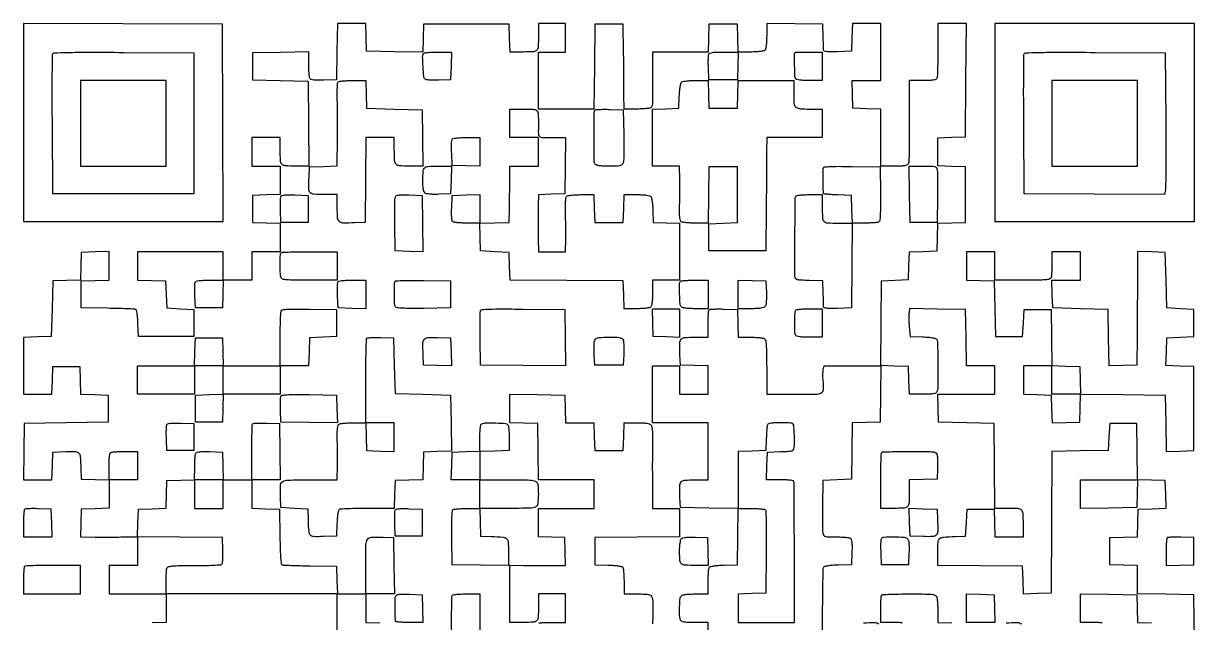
# Model space of a CAD drawing. Extents: x 156 to 936, y 100 to 969.
# Drawn here: x 156 to 936, y 570 to 969 of the extents above; entities that cross this region are included whole.
import ezdxf

# ---------------------------------------------------------------- set-up
doc = ezdxf.new("R2010")
doc.units = 0

msp = doc.modelspace()

# ---------------------------------------------------------------- linework, layer by layer
for points in [[(935.854068, 564.824029, 0.003227), (935.785177, 571.5), (935.5, 588.5), (916.75, 588.772065), (898, 589.044131), (898, 598.484539), (898, 607.924948), (888.75, 608.212474), (879.5, 608.5), (879.5, 617.5), (879.5, 626.5), (888.712964, 626.787036), (897.925929, 627.074071), (898.212964, 636.287036), (898.5, 645.5), (907.787023, 645.788016), (917.074046, 646.076031), (916.787023, 655.288016), (916.5, 664.5), (907.271928, 664.787236), (898.043857, 665.074471), (897.771928, 683.787236), (897.5, 702.5), (888.5, 702.5), (879.5, 702.5), (879, 693.5), (878.5, 684.5), (859.759778, 684.227971), (841.019556, 683.955941), (840.759778, 636.727971), (840.5, 589.5), (831.288016, 589.212977), (822.076031, 588.925954), (821.788016, 598.212977), (821.5, 607.5), (793.25, 607.765573), (765, 608.031147), (765, 616.996521, -0.014124), (765.189658, 623.709146, -0.199161), (766.214905, 625.833359, -0.165324), (768.525643, 626.811044, -0.009066), (776.5, 627.245668), (783.5, 627.5), (784, 636.5), (784.5, 645.5), (793.5, 645.5), (802.5, 645.5), (802.787526, 636.25), (803.075052, 627), (812.537526, 627), (822, 627), (822, 635.893011, 0.014753), (821.800585, 642.64987, 0.195345), (820.748458, 644.856943, 0.175354), (818.403289, 645.829028, 0.011443), (810.933786, 646), (803.031147, 646), (802.765573, 674.25), (802.5, 702.5), (784, 703), (765.5, 703.5), (765.212474, 712.75), (764.924948, 722), (783.962474, 722), (803, 722), (803, 731.5), (803, 741), (793.522065, 741), (784.044131, 741), (783.772065, 759.75), (783.5, 778.5), (764.866675, 778.771636), (746.23335, 779.043273), (745.838894, 776.271636, 0.030781), (745.719996, 774.785365, 0.008166), (745.715346, 772.404793, 0.008252), (745.799157, 769.691826, 0.008408), (745.972219, 767), (746.5, 760.5), (754.968156, 760.206033, -0.010674), (758.539342, 760.005667, -0.020911), (761.36687, 759.666992, -0.02067), (763.466763, 759.236162, -0.192561), (764.202843, 758.706033, -0.139499), (764.839315, 756.565073, -0.001585), (764.968851, 741.474488, -0.002246), (764.982441, 726.731653, -0.090959), (764.393011, 723.581787, -0.192061), (763.655249, 722.783328, -0.070053), (762.160133, 722.311792, -0.03465), (759.587052, 722.063076, -0.006773), (754.930537, 722), (746.075052, 722), (745.787526, 731.25), (745.5, 740.5), (736.234491, 740.787731), (726.968982, 741.075462), (727.234491, 769.287731), (727.5, 797.5), (736.5, 798), (745.5, 798.5), (745.787036, 807.712964), (746.074071, 816.925929), (755.287036, 817.212964), (764.5, 817.5), (764.787036, 826.712964), (765.074071, 835.925929), (774.287036, 836.212964), (783.5, 836.5), (783.5, 855), (783.5, 873.5), (774.25, 873.787526), (765, 874.075052), (765, 883.5), (765, 892.924948), (774.25, 893.212474), (783.5, 893.5), (783.762025, 931.25), (784.02405, 969), (774.512025, 969), (765, 969), (765, 951.581787, -0.003244), (764.955951, 944.792976, -0.00474), (764.821697, 938.815525, -0.002396), (764.635772, 933.755458, -0.081401), (764.393011, 932.581787, -0.192406), (763.653872, 931.782907, -0.06988), (762.154102, 931.311531, -0.034532), (759.571713, 931.062976, -0.00673), (754.893011, 931), (746, 931), (745.911796, 927.25, 0.005971), (745.883189, 924.778417, 0.000426), (745.89158, 917.907322, 0.0006), (745.918408, 909.712996, 0.000453), (745.966837, 900.711097, -0.002594), (745.976577, 891.836658, -0.003817), (745.885165, 884.040362, -0.001817), (745.732815, 877.415643, -0.070291), (745.487653, 875.961097, -0.149651), (744.761873, 874.910245, -0.117243), (743.499447, 874.322306, -0.045162), (741.144997, 874.057096, -0.005477), (735.932612, 874), (727, 874), (727, 892.962474), (727, 911.924948), (717.75, 912.212474), (708.5, 912.5), (708.212474, 921.75), (707.924948, 931), (717.462474, 931), (727, 931), (727, 950), (727, 969), (717.537526, 969), (708.075052, 969), (707.787526, 959.75), (707.5, 950.5), (698.25, 950.212474, -0.006421), (693.682848, 950.1292, -0.028027), (690.984068, 950.266011, -0.049306), (689.398328, 950.596086, -0.309129), (688.912575, 951.212474, -0.009561), (688.871044, 952.064993, -0.000661), (688.803074, 954.471789, -0.000941), (688.73122, 957.34198, -0.000707), (688.662575, 960.5), (688.5, 968.5), (669.75, 968.772065), (651, 969.044131), (651, 960.722065, -0.011041), (650.921837, 957.182675, -0.020303), (650.677903, 954.311666, -0.021068), (650.310837, 952.140642, -0.144947), (649.8, 951.2, -0.144682), (648.861987, 950.689961, -0.021131), (646.701269, 950.322617, -0.02038), (643.847487, 950.078344, -0.011159), (640.337526, 950), (632.075052, 950), (631.787526, 959.25), (631.5, 968.5), (622, 968.5), (612.5, 968.5), (612.212474, 959.25), (611.924948, 950), (593.462474, 950), (575, 950), (574.877856, 941.25, 0.003161), (574.847109, 937.223834, 0.001758), (574.857912, 932.315837, 0.001753), (574.903727, 927.348323, 0.002836), (574.981484, 923.123063, -0.007207), (575.025822, 918.532694, -0.026256), (574.859102, 915.624046, -0.040433), (574.499022, 913.757572, -0.18574), (573.853628, 912.888375, -0.108865), (572.922312, 912.550601, -0.010099), (570.474191, 912.278091, -0.012622), (567.508457, 912.083802, -0.00958), (564.25, 912.015313), (556, 912), (555.968868, 921.75, 0.001063), (555.94233, 926.738515, 0.000351), (555.882589, 934.070312, 0.000349), (555.804946, 942.202173, 0.000396), (555.718868, 950), (555.5, 968.5), (546, 968.5), (536.5, 968.5), (536.234427, 940.25), (535.968853, 912), (517.484427, 912), (499, 912), (499, 931), (499, 950), (508, 950), (517, 950), (517, 959.5), (517, 969), (508, 969), (499, 969), (499, 961.081787, -0.011384), (498.829682, 953.602344, -0.174757), (497.860252, 951.254332, -0.195866), (495.658129, 950.20038, -0.014889), (488.930537, 950), (480.075052, 950), (479.787526, 959.25), (479.5, 968.5), (451, 968.5), (422.5, 968.5), (422.212184, 959.228074), (421.924368, 949.956148), (403.212184, 950.228074), (384.5, 950.5), (384.212474, 959.75), (383.924948, 969), (374.484539, 969), (365.044131, 969), (364.772065, 950.25), (364.5, 931.5), (356.085653, 931.206902, -0.008519), (352.085459, 931.135766, -0.027159), (349.4185, 931.278749, -0.039341), (347.659703, 931.610638, -0.187221), (346.850966, 932.206902, -0.110486), (346.527512, 933.106243, -0.009508), (346.267102, 935.550072, -0.012178), (346.081039, 938.509498, -0.009146), (346.015313, 941.772065), (346, 950.044131), (327.25, 949.772065), (308.5, 949.5), (308.5, 940.5), (308.5, 931.5), (327, 931), (345.5, 930.5), (345.765573, 902.25), (346.031147, 874), (337.122562, 874, -0.014719), (330.352694, 874.199332, -0.195363), (328.143712, 875.252091, -0.175394), (327.170933, 877.599017, -0.01142), (327, 885.081787), (327, 893), (317.5, 893), (308, 893), (308, 883.5), (308, 874), (317.5, 874), (327, 874), (327, 864.537526), (327, 855.075052), (317.75, 854.787526), (308.5, 854.5), (308.5, 845.5), (308.5, 836.5), (317.75, 836.212474), (327, 835.924948), (327, 826.462474), (327, 817), (317.5, 817), (308, 817), (308, 807.5), (308, 798), (298.5, 798), (289, 798), (289, 807.5), (289, 817), (260.5, 817), (232, 817), (232, 807.537526), (232, 798.075052), (241.25, 797.787526), (250.5, 797.5), (251, 788.5), (251.5, 779.5), (260.5, 779), (269.5, 778.5), (269.5, 769.5), (269.5, 760.5), (251, 760.5), (232.5, 760.5), (232.210388, 769.296585, 0.009316), (232.012123, 773.139804, 0.022607), (231.685167, 775.960945, 0.024577), (231.263699, 777.940955, 0.24103), (230.710388, 778.556862, 0.080784), (229.782391, 778.749452, 0.001458), (224.714926, 778.954762, 0.003587), (218.794048, 779.134827, 0.002382), (212, 779.260276), (194.5, 779.5), (194.5, 788.5), (194.5, 797.5), (203.75, 797.787526), (213, 798.075052), (213, 807.575052), (213, 817.075052), (203.75, 816.787526), (194.5, 816.5), (194.212964, 807.287036), (193.925929, 798.074071), (184.712964, 797.787036), (175.5, 797.5), (175, 779), (174.5, 760.5), (165.25, 760.212474), (156, 759.924948), (156, 740.962474), (156, 722), (165.462474, 722), (174.924948, 722), (175.212474, 731.25), (175.5, 740.5), (184.5, 740.5), (193.5, 740.5), (193.787036, 731.287036), (194.074071, 722.074071), (203.287036, 721.787036), (212.5, 721.5), (212.5, 712.5), (212.5, 703.5), (184.5, 703), (156.5, 702.5), (156.227935, 683.75), (155.955869, 665), (165.440409, 665), (174.924948, 665), (175.212474, 674.25), (175.5, 683.5), (184.221282, 683.788514, -0.014846), (190.761311, 683.810624, -0.207486), (192.84864, 682.839465, -0.165246), (193.812948, 680.54987, -0.008693), (194.245668, 672.5), (194.5, 665.5), (203.75, 665.212474), (213, 664.924948), (213, 655.5), (213, 646.075052), (203.75, 645.787526), (194.5, 645.5), (194.212474, 636.25), (193.924948, 627), (203.712474, 626.906082, 0.00215), (208.130863, 626.882688, 0.001316), (213.342102, 626.891229, 0.001319), (218.50229, 626.926887, 0.002348), (222.75, 626.987402), (232, 627.16264), (232, 617.58132), (232, 608), (222.5, 608), (213, 608), (213, 598.5), (213, 589), (232, 589), (251, 589), (251, 579.537526), (251, 570.075052), (241.75, 569.787526)], [(612, 561.059017), (612, 570), (603.106989, 570, -0.00673), (598.428287, 570.062976, -0.034532), (595.845898, 570.311531, -0.06988), (594.346128, 570.782907, -0.192406), (593.606989, 571.581787, -0.084883), (593.000324, 574.620618, -0.01606), (593.025464, 580.294547, -0.011865), (593.370623, 586.013799, -0.177167), (594.2, 587.8, -0.144849), (595.139671, 588.310542, -0.021091), (597.306878, 588.677711, -0.020332), (600.171507, 588.92177, -0.011084), (603.7, 589), (612, 589), (612.015313, 597.25, -0.008591), (612.077158, 600.498009, -0.011595), (612.251635, 603.431384, -0.008743), (612.495093, 605.855762, -0.112618), (612.798312, 606.707902, -0.195149), (613.552989, 607.24575, -0.020215), (615.737125, 607.673305, -0.020298), (618.707636, 608.008289, -0.009786), (622.532999, 608.207902), (631.5, 608.5), (631.771986, 627.22833), (632.043971, 645.95666), (612.771986, 646.22833), (593.5, 646.5), (593.199088, 653.479083, -0.012322), (593.058134, 661.11956, -0.176722), (593.990719, 663.627338, -0.202101), (596.267676, 664.772817, -0.01682), (603.019052, 665), (612, 665), (612, 684), (612, 703), (593.5, 703), (575, 703), (575, 722), (575, 741), (584, 741), (593, 741), (593, 731.5), (593, 722), (602.5, 722), (612, 722), (612, 731.462474), (612, 740.924948), (602.75, 741.212474), (593.5, 741.5), (593.199088, 748.479083, -0.012322), (593.058134, 756.11956, -0.176722), (593.990719, 758.627338, -0.202101), (596.267676, 759.772817, -0.01682), (603.019052, 760), (612, 760), (612, 768.833333, -0.007405), (612.050882, 772.268964, -0.010957), (612.206073, 775.277948, -0.00638), (612.422123, 777.778046, -0.173314), (612.701526, 778.368192, -0.181254), (613.294584, 778.637876, -0.006365), (615.854968, 778.779968, -0.011094), (618.933373, 778.843152, -0.007452), (622.451526, 778.784859), (631.5, 778.5), (631.787526, 769.25), (632.075052, 760), (640.337526, 760, -0.011159), (643.847487, 759.921656, -0.02038), (646.701269, 759.677383, -0.021131), (648.861987, 759.310039, -0.144682), (649.8, 758.8, -0.17093), (650.380286, 757.588868, -0.011288), (650.716292, 753.675375, -0.011908), (650.936048, 748.080768, -0.003861), (651, 739.8), (651, 722), (669.480948, 722, 0.004001), (683.631325, 722.11323, 0.10634), (687.290923, 722.96195, 0.276951), (688.774559, 725.174611, 0.03729), (688.633077, 731.01111, -0.014999), (688.500258, 732.938993, -0.012336), (688.471135, 735.00163, -0.012523), (688.538682, 736.898408, -0.032072), (688.709582, 738.26111), (689.233154, 741), (708.138642, 741), (727.044131, 741), (726.772065, 722.25), (726.5, 703.5), (717.271928, 703.212764), (708.043857, 702.925529), (707.771928, 684.212764), (707.5, 665.5), (698, 665), (688.5, 664.5), (688.214485, 648, 0.003332), (688.145502, 641.515656, 0.004581), (688.175744, 635.685937, 0.002978), (688.275019, 630.797256, 0.053901), (688.483537, 629.25, 0.115279), (689.1189, 628.002917, 0.155664), (690.18377, 627.333517, 0.057205), (692.229325, 627.049293, 0.005479), (697.269052, 626.984687, -0.009191), (700.515863, 626.918958, -0.012224), (703.462007, 626.732898, -0.009569), (705.894739, 626.472448, -0.110329), (706.793098, 626.149034, -0.187221), (707.389362, 625.340297, -0.039341), (707.721251, 623.5815, -0.027159), (707.864234, 620.914541, -0.008519), (707.793098, 616.914347), (707.5, 608.5), (698.532999, 608.207902, 0.009846), (694.715801, 608.008254, 0.020136), (691.736799, 607.672561, 0.019943), (689.538304, 607.244361, 0.19155), (688.771987, 606.707902, 0.140928), (688.450181, 605.673134, 0.000725), (688.232923, 594.839196, 0.003157), (688.080825, 582.462255, 0.001986), (688.05187, 568, -0.000196), (688.075561, 552.997739, -0.000237)], [(499.291292, 569.753941, -0.002566), (501.805729, 569.87892, -0.006772), (504.750884, 569.97021, -0.004361), (508.166667, 570), (517, 570), (517, 579.5), (517, 589), (508, 589), (499, 589), (499, 581.081787, -0.01141), (498.829247, 573.599988, -0.175208), (497.85745, 571.252746, -0.195511), (495.650479, 570.199638, -0.014768), (488.893011, 570), (480, 570), (480, 589.08132), (480, 608.16264), (489.25, 607.987402, 0.002296), (493.463472, 607.926931, 0.001343), (498.511023, 607.891229, 0.001343), (503.562146, 607.882637, 0.002282), (507.787526, 607.906082), (517.075052, 608), (516.787526, 617.25), (516.5, 626.5), (507.75, 626.788933), (499, 627.077866), (499, 636.538933), (499, 646), (517.5, 646), (536, 646), (536, 655.5), (536, 665), (517.522065, 665), (499.044131, 665), (498.772065, 683.75), (498.5, 702.5), (489.25, 702.787526), (480, 703.075052), (480, 712.560084), (480, 722.045117), (498.25, 721.772559), (516.5, 721.5), (516.787526, 712.25), (517.075052, 703), (526.5, 703), (535.924948, 703), (536.212474, 693.75), (536.5, 684.5), (546, 684.5), (555.5, 684.5), (555.787526, 693.75), (556.075052, 703), (564.415081, 703, -0.009183), (568.461633, 702.925674, -0.02907), (571.158273, 702.669114, -0.04395), (572.962049, 702.226128, -0.138222), (573.978903, 701.52542, -0.125079), (574.508902, 700.410811, -0.024523), (574.834299, 698.197251, -0.020936), (575.000288, 695.185347, -0.00977), (574.975462, 691.27542, 0.00426), (574.895928, 686.696756, 0.001275), (574.851957, 679.716842, 0.001278), (574.8426, 671.88072, 0.001384), (574.874114, 664.25), (575, 646), (584, 646), (593, 646), (593, 636.515573), (593, 627.031147), (564.75, 626.765573), (536.5, 626.5), (536.5, 617.5), (536.5, 608.5), (545.467001, 608.207902, -0.009786), (549.292364, 608.008289, -0.020298), (552.262875, 607.673305, -0.020215), (554.447011, 607.24575, -0.195149), (555.201688, 606.707902, -0.112618), (555.504907, 605.855762, -0.008743), (555.748365, 603.431384, -0.011595), (555.922842, 600.498009, -0.008591), (555.984687, 597.25), (556, 589), (564.893011, 589, -0.00673), (569.571713, 588.937024, -0.034532), (572.154102, 588.688469, -0.06988), (573.653872, 588.217093, -0.192406), (574.393011, 587.418213, -0.091961), (575.141061, 583.37626, -0.004108), (575.01814, 569.118827, -0.002386)], [(365.058025, 561.37089, -0.003189), (365, 570.468615), (365, 589), (308, 589), (251, 589), (251, 596.918213, -0.006892), (251.043356, 600.063448, -0.008754), (251.174211, 602.964436, -0.00712), (251.360326, 605.382249, -0.068944), (251.593058, 606.38191, -0.249709), (252.562488, 607.223591, -0.035266), (255.264213, 607.645922, -0.018547), (260.029283, 607.872293, -0.002687), (269.750331, 607.920971, 0.004713), (276.546243, 607.982545, 0.007284), (282.415234, 608.176609, 0.002939), (287.407488, 608.443952, 0.183525), (288.200252, 608.800252, 0.17177), (288.537915, 609.507959, 0.010316), (288.73972, 611.895345, 0.014499), (288.840829, 614.807778, 0.010136), (288.792979, 618.092979), (288.5, 626.5), (260.212681, 626.765637), (231.925362, 627.031273), (232.212681, 636.265637), (232.5, 645.5), (241.712964, 645.787036), (250.925929, 646.074071), (251.212964, 655.287036), (251.5, 664.5), (260.75, 664.787526), (270, 665.075052), (270.015313, 673.287526, -0.009211), (270.081044, 676.527258, -0.012245), (270.267102, 679.467433, -0.009596), (270.527569, 681.895183, -0.110258), (270.850966, 682.793098, -0.187221), (271.659703, 683.389362, -0.039341), (273.4185, 683.721251, -0.027159), (276.085459, 683.864234, -0.008519), (280.085653, 683.793098), (288.5, 683.5), (288.787526, 674.25), (289.075052, 665), (298.537526, 665), (308, 665), (308, 683.333333, -0.003584), (308.05073, 690.411472, -0.00564), (308.206402, 696.487652, -0.001786), (308.418403, 701.723678, -0.187492), (308.702644, 702.369311, -0.179987), (309.290922, 702.638564, -0.007016), (311.709672, 702.781547, -0.011703), (314.626528, 702.84459, -0.007913), (317.952644, 702.785977), (326.5, 702.5), (326.772065, 683.75), (327.044131, 665), (317.522065, 665), (308, 665), (308, 655.537526), (308, 646.075052), (317.25, 645.787526), (326.5, 645.5), (326.772714, 627.209899, 0.003339), (326.964836, 618.31189, 0.013309), (327.264211, 612.862658, 0.013299), (327.655359, 609.258263, 0.273987), (328.306187, 608.436, 0.080729), (329.268392, 608.235637, 0.001575), (334.32739, 608.0279, 0.003741), (340.248728, 607.847794, 0.002495), (347.033473, 607.7261), (364.5, 607.5), (364.787526, 598.25), (365.075052, 589), (374.537526, 589), (384, 589), (384, 607.480948, -0.004239), (384.122541, 621.936116, -0.13093), (385.097794, 625.362043, -0.25447), (387.572324, 626.827655, -0.019865), (395.520917, 626.800912), (402.5, 626.5), (402.772065, 607.75), (403.044131, 589), (393.522065, 589), (384, 589), (384, 579.537526), (384, 570.075052), (393.25, 569.787526)], [(441.236333, 559.493192, -0.001712), (441.170118, 569.930257, -0.002665), (441.191788, 578.926321, -0.000769), (441.264322, 586.744529, -0.089133), (441.454948, 587.743192, -0.239968), (442.107868, 588.331463, -0.032758), (443.96525, 588.70186, -0.024807), (446.783659, 588.932752, -0.008034), (450.968615, 589), (460, 589), (460, 570.559017, 0.004119), (460.064464, 562.733903, 0.009374)], [(741.450739, 569.736403, 0.012067), (738.502728, 569.919839, 0.009039), (735.25, 569.984687), (727, 570), (727, 578.833333, -0.007039), (727.048334, 582.266524, -0.010477), (727.195833, 585.267708, -0.005871), (727.400808, 587.76784, -0.174709), (727.666667, 588.333333, -0.18772), (728.280166, 588.603105, -0.001727), (733.341781, 588.804167, -0.005544), (739.210819, 588.951871, -0.003519), (746.050035, 589, -0.001735), (757.69496, 588.959601, -0.028825), (761.559004, 588.709742, -0.110306), (763.410254, 588.050863, -0.189031), (764.369714, 586.75, -0.041419), (764.604887, 585.450592, -0.007796), (764.799577, 583.042273, -0.008288), (764.936862, 580.213813, -0.007508), (764.986345, 577.287526), (765, 570.075052), (774.25, 569.787526)], [(874.455895, 569.733216, 0.01219), (871.503986, 569.919039, 0.009158), (868.25, 569.984687), (860, 570), (860, 579.522065), (860, 589.044131), (878.75, 588.772065), (897.5, 588.5), (897.787036, 579.287036), (898.074071, 570.074071), (907.287036, 569.787036)], [(715.479083, 569.800912, -0.012405), (723.243164, 569.942856, -0.180252), (725.767865, 568.983307, -0.203763)], [(810.479083, 569.800912, -0.012322), (818.11956, 569.941866, -0.176722), (820.627338, 569.009281, -0.202101)]]:
    msp.add_lwpolyline(points, format="xyb")
for points in [[(156, 903.007138), (156, 837), (222.50719, 837), (289.014379, 837), (288.75719, 902.75), (288.5, 968.5), (222.25, 968.757138), (156, 969.014276)], [(803, 903), (803, 837), (869.5, 837), (936, 837), (936, 903), (936, 969), (869.5, 969), (803, 969)], [(194, 902.5), (194, 874), (222.5, 874), (251, 874), (251, 902.5), (251, 931), (222.5, 931), (194, 931)], [(841, 902.5), (841, 874), (869.5, 874), (898, 874), (898, 902.5), (898, 931), (869.5, 931), (841, 931)], [(593, 769.461067), (593, 759.922134), (584.25, 760.211067), (575.5, 760.5), (575.212474, 769.75), (574.924948, 779), (583.962474, 779), (593, 779)], [(859.787526, 731.25), (860.075052, 722), (850.537526, 722), (841, 722), (841, 731.537526), (841, 741.075052), (850.25, 740.787526), (859.5, 740.5)], [(384.212474, 693.75), (384.5, 684.5), (393.75, 684.212474), (403, 683.924948), (403, 693.462474), (403, 703), (393.462474, 703), (383.924948, 703)], [(270, 655.5), (270, 646), (279.5, 646), (289, 646), (289, 655.5), (289, 665), (279.5, 665), (270, 665)], [(897.787526, 655.75), (897.5, 646.5), (878.75, 646.227935), (860, 645.955869), (860, 655.477935), (860, 665), (879.037526, 665), (898.075052, 665)], [(802.787526, 579.25), (803.075052, 570), (793.537526, 570), (784, 570), (784, 579.537526), (784, 589.075052), (793.25, 588.787526), (802.5, 588.5)]]:
    msp.add_lwpolyline(points, close=True)
for points in [[(269.5, 902.5), (269.5, 855.5), (222.5, 855.5), (175.5, 855.5), (175.239372, 901.5, -0.000997), (175.174287, 919.225103, -0.001596), (175.197198, 934.357597, -0.000282), (175.267665, 947.72814, -0.090314), (175.461789, 948.759906, -0.301449), (176.45055, 949.464468, -0.003096), (185.402033, 949.70934, -0.005599), (198.68089, 949.841585, -0.001079), (222.722417, 949.759906), (269.5, 949.5)], [(440.787526, 940.75), (440.5, 931.5), (432.655204, 931.206229, -0.012249), (429.481323, 931.165175, -0.017902), (426.689623, 931.297494, -0.016218), (424.456248, 931.556819, -0.137022), (423.541041, 931.965939, -0.197441), (422.630552, 933.680332, -0.009653), (422.112767, 940.218107, -0.011414), (421.87368, 946.693916, -0.142873), (422.520418, 949.033038, -0.222813), (423.107554, 949.41667, -0.009916), (425.579921, 949.715955, -0.015103), (428.612672, 949.929913, -0.010058), (432.096543, 950), (441.075052, 950)], [(631.787526, 940.75), (631.5, 931.5), (622, 931.5), (612.5, 931.5), (612.205027, 939.411609, -0.006569), (612.129541, 942.539392, -0.008656), (612.147568, 945.392336, -0.006579), (612.235027, 947.7687, -0.079281), (612.423642, 948.661609, -0.232778), (613.123343, 949.30951, -0.039419), (614.956055, 949.701615, -0.025999), (617.868536, 949.93507, -0.007), (622.506141, 950), (632.075052, 950)], [(688, 940.5), (688, 931), (679.622445, 931, -0.009922), (675.890797, 931.074059, -0.02351), (673.123084, 931.314617, -0.027842), (671.16167, 931.690571, -0.175185), (670.329567, 932.25, -0.149516), (669.843913, 933.644103, -0.003358), (669.617135, 940.802867, -0.004384), (669.503581, 947.81817, -0.103486), (669.892808, 949.75, -0.291652), (670.042392, 949.851936, -0.000793), (672.612262, 949.926563, -0.00426), (675.541643, 949.982007, -0.002601), (679, 950), (688, 950)], [(916.777529, 904.5, -0.001169), (916.844214, 887.089041, -0.00181), (916.812248, 872.054912, -0.000538), (916.723164, 858.995066, -0.057675), (916.505999, 857.240125), (915.956939, 854.980251), (869.22847, 855.240125), (822.5, 855.5), (822.239372, 901.5, -0.000997), (822.174287, 919.225103, -0.001596), (822.197198, 934.357597, -0.000282), (822.267665, 947.72814, -0.090314), (822.461789, 948.759906, -0.301449), (823.45055, 949.464468, -0.003096), (832.402033, 949.70934, -0.005599), (845.68089, 949.841585, -0.001079), (869.722417, 949.759906), (916.5, 949.5)], [(384.212474, 921.75), (384.5, 912.5), (403, 912), (421.5, 911.5), (421.772065, 892.75), (422.044131, 874), (413.129054, 874, -0.014698), (406.354016, 874.199205, -0.195302), (404.144197, 875.251819, -0.175472), (403.171009, 877.598614, -0.011425), (403, 885.081787), (403, 893), (393.515573, 893), (384.031147, 893), (383.765573, 864.75), (383.5, 836.5), (376.520917, 836.199088, -0.012322), (368.88044, 836.058134, -0.176722), (366.372662, 836.990719, -0.202101), (365.227183, 839.267676, -0.01682), (365, 846.019052), (365, 855), (356.019052, 855, -0.01682), (349.267676, 855.227183, -0.202101), (346.990719, 856.372662, -0.176722), (346.058134, 858.88044, -0.012322), (346.199088, 866.520917), (346.5, 873.5), (355.75, 873.787526), (365, 874.075052), (365.066053, 892.787526, 0.000739), (365.082075, 900.593307, 0.000691), (365.075631, 908.572986, 0.000688), (365.050375, 915.655867, 0.002371), (365.005905, 920.24817, -0.006728), (365.00259, 923.672444, -0.009507), (365.098655, 926.720853, -0.006146), (365.258218, 929.257969, -0.120193), (365.498869, 929.99817, -0.220957), (366.10178, 930.395161, -0.010638), (368.551545, 930.705712, -0.0157), (371.5649, 930.927358, -0.010507), (375.021491, 931), (383.924948, 931)], [(612.212474, 921.75), (612.5, 912.5), (622, 912.5), (631.5, 912.5), (631.787526, 921.75), (632.075052, 931), (650.537526, 931), (669, 931), (669.139777, 926.75, -0.006719), (669.176769, 924.847266, -0.004294), (669.171047, 922.635332, -0.004313), (669.128111, 920.46716, -0.008024), (669.049944, 918.710705, 0.062309), (669.282159, 915.083727, 0.207095), (670.595606, 913.150671, 0.124454), (673.43046, 912.217731, 0.017576), (679.622445, 912), (688, 912), (688, 902.5), (688, 893), (669.5, 893), (651, 893), (650.958745, 883.75, -0.000455), (650.930444, 878.479772, -0.000086), (650.86829, 868.845312, -0.000092), (650.791687, 857.58956, -0.000084), (650.708745, 846), (650.5, 817.5), (631.5, 817.5), (612.5, 817.5), (612.5, 826.5), (612.5, 835.5), (622, 836), (631.5, 836.5), (631.5, 855), (631.5, 873.5), (622, 873.5), (612.5, 873.5), (612.227935, 854.75), (611.955869, 836), (603.727935, 836.015313, -0.009605), (600.477933, 836.083804, -0.012647), (597.519328, 836.278091, -0.010133), (595.077129, 836.550623, -0.108779), (594.146372, 836.888375, -0.18574), (593.500978, 837.757572, -0.040433), (593.140898, 839.624046, -0.026256), (592.974178, 842.532694, -0.007207), (593.018516, 847.123063, 0.002836), (593.096273, 851.348323, 0.001753), (593.142088, 856.315837, 0.001758), (593.152891, 861.223834, 0.003161), (593.122144, 865.25), (593, 874), (584, 874), (575, 874), (575, 892.961067), (575, 911.922134), (583.75, 912.211067), (592.5, 912.5), (592.795712, 920.452616, -0.011934), (592.987621, 923.592986, -0.0156), (593.320848, 926.450258, -0.013166), (593.731108, 928.789339, -0.123819), (594.168156, 929.702616, -0.156413), (595.085687, 930.287828, -0.030143), (597.042912, 930.678834, -0.02424), (599.815061, 930.924648, -0.009993), (603.584919, 931), (611.924948, 931)], [(498.502966, 909.990655, -0.05011), (498.740844, 908.859047, -0.011125), (498.908646, 906.885237, -0.011451), (498.999893, 904.585805, -0.01082), (498.988454, 902.240655, 0.007821), (498.915321, 895.515802, 0.194732), (499.60476, 893.83578, 0.193819), (501.269818, 893.104485, 0.007737), (508.022065, 893), (517.044131, 893), (516.772065, 874.25), (516.5, 855.5), (507.75, 855.211067), (499, 854.922134), (498.900637, 847.711067, -0.000312), (498.857705, 844.730268, -0.000308), (498.81088, 841.737001, -0.000302), (498.766679, 839.115888, -0.001188), (498.734613, 837.5, 0.006381), (498.718651, 835.811892, 0.001287), (498.736302, 832.810938, 0.001359), (498.775311, 829.319936, 0.00127), (498.833975, 825.75), (499, 817), (508, 817), (517, 817), (517.122144, 825.75, 0.003161), (517.152891, 829.776166, 0.001758), (517.142088, 834.684163, 0.001753), (517.096273, 839.651677, 0.002836), (517.018516, 843.876937, -0.007207), (516.974178, 848.467306, -0.026256), (517.140898, 851.375954, -0.040433), (517.500978, 853.242428, -0.18574), (518.146372, 854.111625, -0.108718), (519.076736, 854.449362, -0.010157), (521.514786, 854.721909, -0.012665), (524.468397, 854.916195, -0.009623), (527.712474, 854.984687), (535.924948, 855), (536.212474, 845.75), (536.5, 836.5), (546, 836.5), (555.5, 836.5), (555.787526, 845.75), (556.075052, 855), (564.415081, 855, -0.009993), (568.184939, 854.924648, -0.02424), (570.957088, 854.678834, -0.030143), (572.914313, 854.287828, -0.156413), (573.831844, 853.702616, -0.123819), (574.268892, 852.789339, -0.013166), (574.679152, 850.450258, -0.0156), (575.012379, 847.592986, -0.011934), (575.204288, 844.452616), (575.5, 836.5), (584.25, 836.211067), (593, 835.922134), (593, 816.961067), (593, 798), (584, 798), (575, 798), (575, 789.7, -0.011084), (574.92177, 786.171507, -0.020332), (574.677711, 783.306878, -0.021091), (574.310542, 781.139671, -0.144849), (573.8, 780.2, -0.144682), (572.861987, 779.689961, -0.021131), (570.701269, 779.322617, -0.02038), (567.847487, 779.078344, -0.011159), (564.337526, 779), (556.075052, 779), (555.787526, 788.25), (555.5, 797.5), (517.787367, 797.761989), (480.074734, 798.023977), (479.787367, 807.261989), (479.5, 816.5), (470, 817), (460.5, 817.5), (460.212474, 826.75), (459.924948, 836), (451.712474, 836.015313, -0.009211), (448.472742, 836.081044, -0.012245), (445.532567, 836.267102, -0.009596), (443.104817, 836.527569, -0.110258), (442.206902, 836.850966, -0.187221), (441.610638, 837.659703, -0.039341), (441.278749, 839.4185, -0.027159), (441.135766, 842.085459, -0.008519), (441.206902, 846.085653), (441.5, 854.5), (450.75, 854.787526), (460, 855.075052), (460, 845.501314), (460, 835.927576), (469.75, 836.213788), (479.5, 836.5), (479.670976, 846, 0.000729), (479.742215, 850.307432, 0.000437), (479.814941, 855.426563, 0.000437), (479.878425, 860.521955, 0.00076), (479.920976, 864.75), (480, 874), (489.5, 874), (499, 874), (499, 883.5), (499, 893), (489.5, 893), (480, 893), (480, 902.5), (480, 912), (488.932612, 912, -0.005379), (494.196183, 911.943374, -0.046392), (496.527355, 911.675915, -0.122079), (497.77335, 911.074175, -0.143626)], [(555.785515, 895, -0.003332), (555.854498, 888.515656, -0.004581), (555.824256, 882.685937, -0.002978), (555.724981, 877.797256, -0.053901), (555.516463, 876.25, -0.121306), (554.859267, 874.997112, -0.154209), (553.745375, 874.329011, -0.053799), (551.578847, 874.052898, -0.004817), (546.087937, 874, -0.006751), (541.420499, 874.063026, -0.034591), (538.842836, 874.311663, -0.069968), (537.345429, 874.78312, -0.192231), (536.606989, 875.581787, -0.090577), (536.033041, 878.636119, -0.001932), (536.014286, 893.983389, -0.001028), (536.089071, 909.903603, -0.197158), (536.701526, 911.368192, -0.181254), (537.294584, 911.637876, -0.006365), (539.854968, 911.779968, -0.011094), (542.933373, 911.843152, -0.007452), (546.451526, 911.784859), (555.5, 911.5)], [(460, 883.462474), (460, 873.924948), (450.75, 874.212474), (441.5, 874.5), (441.205027, 882.411609, -0.006569), (441.129541, 885.539392, -0.008656), (441.147568, 888.392336, -0.006579), (441.235027, 890.7687, -0.079281), (441.423642, 891.661609, -0.228749), (442.106941, 892.304101, -0.041413), (443.854544, 892.698735, -0.027242), (446.620517, 892.933967, -0.007593), (450.968615, 893), (460, 893)], [(440.787526, 864.75), (440.5, 855.5), (432.655204, 855.206229, -0.01153), (429.264652, 855.157498, -0.021342), (426.514748, 855.298867, -0.023545), (424.431833, 855.594776, -0.126804), (423.405204, 856.078674, -0.135867), (422.774512, 856.984925, -0.040828), (422.344596, 858.625418, -0.030592), (422.081339, 860.934398, -0.01309), (422, 864.040657, -0.014338), (422.189268, 870.639454, -0.186431), (423.185875, 872.835771, -0.182412), (425.409858, 873.816515, -0.01362), (432.144515, 874), (441.075052, 874)], [(726.730064, 855.546696, -0.003387), (726.78284, 846.80929, -0.013149), (726.636558, 841.398754, -0.01367), (726.34579, 837.801929, -0.228051), (725.730064, 836.812009, -0.111978), (724.866023, 836.503543, -0.008974), (722.442468, 836.255659, -0.011772), (719.509201, 836.078169, -0.008758), (716.265573, 836.015313), (708.031147, 836), (707.765573, 807.75), (707.5, 779.5), (698.25, 779.212474, -0.006374), (693.676068, 779.128645, -0.028164), (690.986336, 779.265227, -0.050268), (689.415949, 779.595842, -0.314688), (688.944168, 780.212474, -0.003841), (688.91377, 781.064692, -0.000265), (688.847699, 783.471789, -0.000378), (688.772609, 786.341979, -0.000284), (688.694168, 789.5), (688.5, 797.5), (679.25, 797.787526, -0.005467), (674.099003, 798.004032, -0.039562), (671.642107, 798.330298, -0.105572), (670.402235, 798.886182, -0.226427), (669.917277, 799.787526, -0.012691), (669.693326, 809.570282, -0.00176), (669.815407, 829.880186, -0.000266), (670.043493, 852.547749, -0.136585), (670.432915, 853.891454, -0.209052), (671.110787, 854.360259, -0.018004), (673.238818, 854.696876, -0.019752), (676.055988, 854.926639, -0.01047), (679.559017, 855), (688, 855), (688, 847.081787, 0.011786), (688.177115, 839.568899, 0.181487), (689.182626, 837.231208, 0.190437), (691.458667, 836.189698, 0.013197), (698.644515, 836), (708.075052, 836), (707.787526, 845.25), (707.5, 854.5), (698.25, 854.787526, -0.007182), (694.697123, 854.949071, -0.011712), (691.690443, 855.19988, -0.00544), (689.202452, 855.493644, -0.34121), (688.908956, 855.787526, -0.025865), (688.672482, 858.918745, -0.004232), (688.580072, 865.000132, -0.002064), (688.563451, 871.390736, -0.082367), (688.794656, 872.771641, -0.289112), (689.611142, 873.428754, -0.015601), (693.064933, 873.718125, -0.013775), (698.482165, 873.852724, -0.002968), (707.865293, 873.771641), (726.5, 873.5)], [(764.516463, 871.75, -0.053901), (764.724981, 870.202744, -0.002978), (764.824256, 865.314063, -0.004581), (764.854498, 859.484344, -0.003332), (764.785515, 853), (764.5, 836.5), (755.5, 836.5), (746.5, 836.5), (746.227935, 855.25), (745.955869, 874), (754.958883, 874, -0.004704), (760.539469, 873.947493, -0.053147), (762.730756, 873.672121, -0.153749), (763.854839, 873.003931, -0.122536)], [(345.5, 845.5), (345.5, 836.5), (336.5, 836.5), (327.5, 836.5), (327.205027, 844.411609, -0.006757), (327.130652, 847.542211, -0.008847), (327.151984, 850.403842, -0.006825), (327.2445, 852.787219, -0.078651), (327.438673, 853.700781, -0.222283), (328.127059, 854.364206, -0.05328), (329.715903, 854.724548, -0.030281), (332.338027, 854.871594, -0.007113), (336.733647, 854.789171), (345.5, 854.5)], [(421.772204, 835.71218), (422.044409, 816.924361), (412.772204, 817.21218), (403.5, 817.5), (403.317588, 834.844345, -0.003055), (403.287841, 841.595058, -0.004514), (403.351398, 847.517617, -0.002132), (403.472278, 852.548439, -0.084732), (403.688838, 853.631509, -0.210856), (404.38822, 854.335616, -0.062066), (405.89772, 854.719719, -0.032635), (408.443825, 854.872543, -0.006993), (412.87125, 854.787164), (421.5, 854.5)], [(365, 807.5), (365, 798), (346.606989, 798, -0.002472), (336.276552, 798.051073, -0.018295), (331.359559, 798.27975, -0.036273), (328.606822, 798.711497, -0.24904), (327.606989, 799.581787, -0.084511), (327.096621, 802.128446, -0.008182), (327.015701, 808.449139, -0.004931), (327.103892, 815.018197, -0.192867), (327.666667, 816.333333, -0.188134), (328.281849, 816.603258, -0.001621), (333.522917, 816.804167, -0.005368), (339.591013, 816.951878, -0.0034), (346.666667, 817), (365, 817)], [(784, 807.537526), (784, 798.075052), (793.25, 797.787526), (802.5, 797.5), (803, 779), (803.5, 760.5), (812.5, 760.5), (821.5, 760.5), (822, 769.5), (822.5, 778.5), (831.5, 778.5), (840.5, 778.5), (840.772065, 759.75), (841.044131, 741), (831.522065, 741), (822, 741), (822, 731.537526), (822, 722.075052), (831.25, 721.787526), (840.5, 721.5), (840.788016, 712.212977), (841.076031, 702.925954), (850.288016, 703.212977), (859.5, 703.5), (859.787731, 712.765509), (860.075462, 722.031018), (888.287731, 721.765509), (916.5, 721.5), (916.772202, 702.712768), (917.044404, 683.925536), (926.272202, 684.212768), (935.5, 684.5), (935.5, 712.5), (935.5, 740.5), (926.212977, 740.788016), (916.925954, 741.076031), (917.212977, 750.288016), (917.5, 759.5), (926.5, 760), (935.5, 760.5), (935.5, 769.5), (935.5, 778.5), (926.5, 779), (917.5, 779.5), (917, 798), (916.5, 816.5), (907.25, 816.787526), (898, 817.075052), (897.942909, 798.287526, -0.000565), (897.907187, 789.720272, -0.000329), (897.845921, 779.437586, -0.000329), (897.770984, 769.134723, -0.000555), (897.692909, 760.5), (897.5, 741.5), (888.272202, 741.212768), (879.044404, 740.925536), (878.772202, 759.712768), (878.5, 778.5), (860, 779), (841.5, 779.5), (841.212474, 788.75), (840.924948, 798), (850.462474, 798), (860, 798), (860, 807.5), (860, 817), (850.5, 817), (841, 817), (841, 809.081787, -0.00705), (840.955615, 805.933927, -0.008902), (840.821697, 803.0249, -0.007317), (840.631074, 800.599719, -0.06844), (840.393011, 799.581787, -0.24904), (839.393178, 798.711497, -0.036273), (836.640441, 798.27975, -0.018295), (831.723448, 798.051073, -0.002472), (821.393011, 798), (803, 798), (803, 807.5), (803, 817), (793.5, 817), (784, 817)], [(288.787526, 788.75), (288.5, 779.5), (279.5, 779.5), (270.5, 779.5), (270.205027, 787.411609, -0.006569), (270.129541, 790.539392, -0.008656), (270.147568, 793.392336, -0.006579), (270.235027, 795.7687, -0.079281), (270.423642, 796.661609, -0.22904), (271.108114, 797.304492, -0.041271), (272.861635, 797.698947, -0.027152), (275.637843, 797.934049, -0.007548), (280.006141, 798), (289.075052, 798)], [(384, 788.462474), (384, 778.924948), (374.75, 779.212474), (365.5, 779.5), (365.205027, 787.411609, -0.006569), (365.129541, 790.539392, -0.008656), (365.147568, 793.392336, -0.006579), (365.235027, 795.7687, -0.079281), (365.423642, 796.661609, -0.228749), (366.106941, 797.304101, -0.041413), (367.854544, 797.698735, -0.027242), (370.620517, 797.933967, -0.007593), (374.968615, 798), (384, 798)], [(440.5, 788.5), (440.5, 779.5), (422.557135, 779.253044, -0.00333), (413.740947, 779.19043, -0.013443), (408.363473, 779.332656, -0.01462), (404.827267, 779.625285, -0.227096), (403.822448, 780.253044, -0.13282), (403.185614, 782.299665, -0.007435), (403.032992, 789.021142, -0.005868), (403.059725, 795.870125, -0.194851), (403.688496, 797.355163, -0.19128), (404.321579, 797.628369, -0.001798), (409.480314, 797.761564, -0.0057), (415.465536, 797.826322, -0.003617), (422.438496, 797.77183), (440.5, 797.5)], [(612, 788.5), (612, 779), (603.7, 779, -0.011084), (600.171507, 779.07823, -0.020332), (597.306878, 779.322289, -0.021091), (595.139671, 779.689458, -0.144849), (594.2, 780.2, -0.181061), (593.346542, 782.07497, -0.00945), (593.010122, 788.795405, -0.009016), (592.921758, 795.54747, -0.197627), (593.666667, 797.333333, -0.174709), (594.23216, 797.599192, -0.005871), (596.732292, 797.804167, -0.010477), (599.733476, 797.951666, -0.007039), (603.166667, 798), (612, 798)], [(650.793771, 789.655204, -0.01153), (650.842502, 786.264652, -0.021342), (650.701133, 783.514748, -0.023545), (650.405224, 781.431833, -0.126804), (649.921326, 780.405204, -0.145524), (648.939147, 779.748928, -0.03848), (647.078343, 779.326735, -0.027148), (644.342652, 779.0746, -0.009406), (640.377555, 779), (632, 779), (632, 788.537526), (632, 798.075052), (641.25, 797.787526), (650.5, 797.5)], [(364.5, 769.5), (364.5, 760.5), (355.5, 760), (346.5, 759.5), (346.212474, 750.25), (345.924948, 741), (336.462474, 741), (327, 741), (327, 731.5), (327, 722), (308.037526, 722), (289.075052, 722), (288.787526, 712.75), (288.5, 703.5), (279.5, 703.5), (270.5, 703.5), (270.5, 712.5), (270.5, 721.5), (279.75, 721.787526), (289, 722.075052), (289, 731.537526), (289, 741), (279.5, 741), (270, 741), (270, 731.5), (270, 722), (251, 722), (232, 722), (232, 731.5), (232, 741), (250.962474, 741), (269.924948, 741), (270.212474, 750.25), (270.5, 759.5), (279.5, 759.5), (288.5, 759.5), (288.787526, 750.25), (289.075052, 741), (308.037526, 741), (327, 741), (327, 758.418213, -0.003209), (327.043561, 765.205798, -0.004695), (327.176343, 771.179368, -0.002353), (327.360164, 776.238318, -0.081525), (327.600317, 777.400827, -0.251284), (328.588984, 778.254085, -0.0372), (331.288482, 778.64904, -0.018475), (336.125686, 778.813389, -0.002458), (346.350317, 778.732614), (364.5, 778.5)], [(516.772123, 759.734389), (517.044245, 740.968778), (488.772123, 741.234389), (460.5, 741.5), (460.225464, 758.964868, -0.002773), (460.156428, 765.751814, -0.004149), (460.178205, 771.681548, -0.001794), (460.256931, 776.740968, -0.087034), (460.450101, 777.730562, -0.290633), (461.40191, 778.437313, -0.009108), (466.460705, 778.714857, -0.009703), (474.345033, 778.850396, -0.001838), (488.724638, 778.765694), (516.5, 778.5)], [(688, 769.5), (688, 760), (679.559017, 760, -0.009517), (675.763739, 760.072242, -0.024183), (673.018886, 760.310047, -0.029423), (671.111275, 760.684056, -0.192831), (670.340622, 761.25, -0.135105), (669.770971, 763.174341, -0.007224), (669.740268, 769.606601, -0.007421), (669.897616, 776.023478, -0.129267), (670.502729, 778.004415, -0.218869), (671.095948, 778.398419, -0.011461), (673.416827, 778.707547, -0.016364), (676.280007, 778.92778, -0.011011), (679.559017, 779), (688, 779)], [(403, 741), (403.5, 722.5), (422, 722), (440.5, 721.5), (440.771926, 702.787816), (441.043852, 684.075632), (431.771926, 683.787816), (422.5, 683.5), (422.212964, 674.287036), (421.925929, 665.074071), (412.712964, 664.787036), (403.5, 664.5), (403.212474, 655.25), (402.924948, 646), (385.212474, 645.984687, 0.004032), (378.337311, 645.923304, 0.006078), (372.348767, 645.748704, 0.002679), (367.259101, 645.51104, 0.129251), (366.293967, 645.202843, 0.192561), (365.763838, 644.466763, 0.02067), (365.333008, 642.36687, 0.020911), (364.994333, 639.539342, 0.010674), (364.793967, 635.968156), (364.5, 627.5), (355.778718, 627.211486, -0.014846), (349.238689, 627.189376, -0.207486), (347.15136, 628.160535, -0.165246), (346.187052, 630.45013, -0.008693), (345.754332, 638.5), (345.5, 645.5), (336.5, 646), (327.5, 646.5), (327.199088, 653.479083, -0.019865), (327.172345, 661.427676, -0.25447), (328.637957, 663.902206, -0.13093), (332.063884, 664.877459, -0.004239), (346.519052, 665), (365, 665), (365.066053, 674.25, 0.001658), (365.082063, 678.436818, 0.001002), (365.07464, 683.397694, 0.001003), (365.047508, 688.325489, 0.001761), (365.00253, 692.401724, -0.008179), (365.010126, 696.616033, -0.025722), (365.206766, 699.437012, -0.036226), (365.572623, 701.304599, -0.187083), (366.186477, 702.136411, -0.10988), (367.096318, 702.464684, -0.00973), (369.53759, 702.72919, -0.012345), (372.494423, 702.918028, -0.009309), (375.75, 702.984687), (384, 703), (384, 730.833333, -0.002362), (384.050651, 741.554139, -0.003792), (384.206402, 750.697027, -0.000816), (384.416662, 758.705227, -0.191676), (384.702644, 759.369311, -0.179987), (385.290922, 759.638564, -0.007016), (387.709672, 759.781547, -0.011703), (390.626528, 759.84459, -0.007913), (393.952644, 759.785977), (402.5, 759.5)], [(440.788029, 750.211971), (441.076058, 740.923942), (431.788029, 741.211971), (422.5, 741.5), (422.199088, 748.479083, -0.011928), (422.050889, 756.182645, -0.176334), (422.972515, 758.678754, -0.210428), (425.215167, 759.770984, -0.017872), (431.778718, 759.788514), (440.5, 759.5)], [(555.53186, 757.729083, -0.045288), (555.735265, 756.430652, -0.00895), (555.846004, 754.075142, -0.009416), (555.874264, 751.317546, -0.008627), (555.800912, 748.479083), (555.5, 741.5), (546, 741.5), (536.5, 741.5), (536.199088, 748.479083, -0.012312), (536.058014, 756.117885, -0.176485), (536.989414, 758.626308, -0.202275), (539.263946, 759.772349, -0.016893), (546, 760, -0.004722), (551.567756, 759.947422, -0.053802), (553.745192, 759.670751, -0.154937), (554.865118, 758.997431, -0.119602)], [(364.78782, 712.227796), (365.075639, 702.955591), (346.28782, 703.227796), (327.5, 703.5), (327.205027, 711.411609, -0.006678), (327.130183, 714.541021, -0.008767), (327.150121, 717.398988, -0.006722), (327.240504, 719.779383, -0.078916), (327.432332, 720.684256, -0.271496), (328.329852, 721.401442, -0.021534), (331.482268, 721.72062, -0.015363), (336.664758, 721.861208, -0.002829), (346.227305, 721.772646), (364.5, 721.5)], [(269.5, 693.5), (269.5, 684.5), (260.5, 684.5), (251.5, 684.5), (251.205027, 692.411609, -0.006757), (251.130652, 695.542211, -0.008847), (251.151984, 698.403842, -0.006825), (251.2445, 700.787219, -0.078651), (251.438673, 701.700781, -0.222283), (252.127059, 702.364206, -0.05328), (253.715903, 702.724548, -0.030281), (256.338027, 702.871594, -0.007113), (260.733647, 702.789171), (269.5, 702.5)], [(478.648868, 701.75, -0.121199), (478.999043, 700.872014, -0.011062), (479.273823, 698.517187, -0.013803), (479.464245, 695.655197, -0.010375), (479.521313, 692.5), (479.5, 684.5), (469.75, 684.213788), (460, 683.927576), (460, 674.463788), (460, 665), (478.932612, 665, -0.003435), (493.552071, 664.899562, -0.10793), (497.042135, 664.08692, -0.2607), (498.592233, 661.901586, -0.028299), (498.914659, 655.5, -0.027028), (498.525499, 649.054164, -0.258909), (496.980595, 646.894885, -0.107874), (493.544101, 646.096947, -0.003309), (478.895087, 646), (459.924948, 646), (460.212474, 636.75), (460.5, 627.5), (467.5, 627.245668, -0.009086), (475.476845, 626.810585, -0.165771), (477.786686, 625.830689, -0.198811), (478.811085, 623.701993, -0.014005), (479, 616.958883), (479, 607.955869), (460.25, 608.227935), (441.5, 608.5), (441.269936, 626.453304, -0.003387), (441.21716, 635.19071, -0.013149), (441.363442, 640.601246, -0.01367), (441.65421, 644.198071, -0.228051), (442.269936, 645.187991, -0.112035), (443.134327, 645.496472, -0.008952), (445.562106, 645.744341, -0.011755), (448.500405, 645.921833, -0.008742), (451.75, 645.984687), (460, 646), (460, 655.5), (460, 665), (450.462474, 665), (440.924948, 665), (441.212474, 674.25), (441.5, 683.5), (450.75, 683.787526), (460, 684.075052), (460, 692.954192, -0.008315), (460.067953, 697.04015, -0.024799), (460.299396, 699.827437, -0.032158), (460.668716, 701.680477, -0.235791), (461.25, 702.337719, -0.091003), (464.319401, 702.966383, -0.013572), (470.652136, 702.924431, -0.008782), (477.14364, 702.590936, -0.223929)], [(651.488341, 701.75, 0.062379), (651.299299, 700.905307, 0.004511), (651.092081, 698.517187, 0.006263), (650.905777, 695.655284, 0.004694), (650.769726, 692.5), (650.5, 684.5), (641.25, 684.212474), (632, 683.924948), (632, 664.962474), (632, 646), (640.25, 645.984687, -0.008615), (643.498254, 645.922687, -0.01162), (646.432387, 645.747745, -0.008775), (648.857284, 645.503608, -0.112528), (649.711317, 645.199578, -0.240141), (650.341796, 644.131675, -0.006641), (650.611622, 638.593774, -0.00868), (650.758578, 630.450207, -0.002095), (650.711317, 616.96489), (650.5, 589.5), (641.25, 589.212474), (632, 588.924948), (632, 579.462474), (632, 570), (650.804007, 570), (669.608013, 570), (669.465712, 616.25, 0.000319), (669.399502, 634.070284, 0.000511), (669.31771, 649.28125, 0.000084), (669.229216, 662.754214, 0.030488), (669.161705, 663.75, 0.296638), (668.656406, 664.343393, 0.038422), (666.947547, 664.710949, 0.026302), (664.219611, 664.936412, 0.007468), (659.962474, 665), (650.924948, 665), (651.212474, 674.25), (651.5, 683.5), (660.178868, 683.787895, 0.004543), (665.832844, 684.026899, 0.066285), (667.793085, 684.391121, 0.187096), (668.774614, 685.194636, 0.083873), (669.351733, 686.787895, 0.027626), (669.521422, 688.139057, 0.010683), (669.612653, 690.025194, 0.010538), (669.624749, 692.078347, 0.012817), (669.54627, 694, -0.000509), (669.422571, 695.887865, -0.000462), (669.298526, 697.839063, -0.000462), (669.190711, 699.585916, -0.001481), (669.123405, 700.75, 0.127146), (668.723507, 702.008246, 0.19123), (667.805883, 702.680451, 0.059103), (665.831454, 702.951189, 0.004551), (660.468615, 703, 0.008676), (656.548027, 702.931967, 0.025907), (653.87563, 702.700216, 0.034284), (652.109646, 702.329627, 0.242238)], [(232, 674.5), (232, 665), (222.5, 665), (213, 665), (213, 673.916667, -0.008266), (213.067874, 678.021966, -0.024717), (213.299188, 680.819848, -0.032039), (213.668333, 682.679382, -0.236055), (214.25, 683.337719, -0.075375), (215.103532, 683.540327, -0.005317), (217.55625, 683.717133, -0.007419), (220.498917, 683.854035, -0.005521), (223.75, 683.921053), (232, 684)], [(764.537787, 681.705466, -0.045505), (764.738994, 680.417403, -0.008875), (764.847745, 678.068205, -0.009359), (764.874702, 675.315815, -0.008542), (764.800912, 672.479083), (764.5, 665.5), (755.25, 665.212474), (746, 664.924948), (746, 657.044262, -0.011491), (745.828717, 649.592092, -0.175559), (744.856224, 647.249844, -0.19511), (742.649006, 646.199102, -0.014732), (735.893011, 646), (727, 646), (727, 664.333333, -0.00326), (727.046119, 671.40708, -0.005158), (727.187717, 677.468967, -0.001498), (727.380121, 682.714092, -0.188624), (727.639035, 683.305702, -0.188261), (728.229431, 683.564579, -0.001574), (733.333157, 683.7582, -0.005289), (739.238319, 683.901089, -0.003348), (746.12591, 683.948752, -0.001708), (757.86933, 683.911271, -0.028666), (761.748717, 683.662944, -0.110894), (763.596672, 683.004826, -0.192807)], [(156.702644, 645.369311, 0.173269), (156.422807, 644.77838, 0.006396), (156.206402, 642.278277, 0.010972), (156.050964, 639.269043, 0.007416), (156, 635.833333), (156, 627), (165.537526, 627), (175.075052, 627), (174.787526, 636.25), (174.5, 645.5), (165.952644, 645.785977, 0.007913), (162.626528, 645.84459, 0.011703), (159.709672, 645.781547, 0.007016), (157.290922, 645.638564, 0.179987)], [(421.5, 636.5), (421.5, 627.5), (412.5, 627.5), (403.5, 627.5), (403.280417, 635.5, -0.005641), (403.229379, 638.658116, -0.007506), (403.258473, 641.528694, -0.005512), (403.345116, 643.923002, -0.072847), (403.514064, 644.789171, -0.242334), (404.156318, 645.39622, -0.043447), (405.825099, 645.725617, -0.027792), (408.491985, 645.865683, -0.007469), (412.733647, 645.789171), (421.5, 645.5)], [(764.800912, 638.520917, -0.011928), (764.949111, 630.817355, -0.176334), (764.027485, 628.321246, -0.210428), (761.784833, 627.229016, -0.017872), (755.221282, 627.211486), (746.5, 627.5), (746.211971, 636.788029), (745.923942, 646.076058), (755.211971, 645.788029), (764.5, 645.5)], [(611.787526, 617.25), (612.075052, 608), (604.119313, 608, -0.010577), (596.697723, 608.157011, -0.159602), (594.312751, 609.051563, -0.207143), (593.227725, 611.100986, -0.019604), (593, 616.906989, -0.012189), (593.080258, 620.198736, -0.022218), (593.330373, 622.875122, -0.024153), (593.710322, 624.895286, -0.138677), (594.236619, 625.836619, -0.141627), (595.215618, 626.376564, -0.030081), (597.156875, 626.694801, -0.024175), (599.863904, 626.841129, -0.010354), (603.486619, 626.786619), (611.5, 626.5)], [(744.921326, 625.594796, -0.126804), (745.405224, 624.568167, -0.023545), (745.701133, 622.485252, -0.021342), (745.842502, 619.735348, -0.01153), (745.793771, 616.344796), (745.5, 608.5), (736.5, 608.5), (727.5, 608.5), (727.205027, 616.411609, -0.006569), (727.129541, 619.539392, -0.008656), (727.147568, 622.392336, -0.006579), (727.235027, 624.7687, -0.079281), (727.423642, 625.661609, -0.293796), (729.09038, 626.884215, -0.016298), (735.846847, 627.078684, -0.018314), (742.580535, 626.806213, -0.202972)], [(917.702644, 626.369311, 0.173388), (917.422777, 625.777963, 0.006353), (917.206402, 623.267253, 0.010931), (917.050962, 620.245903, 0.007385), (917, 616.795808), (917, 607.924948), (926.25, 608.212474), (935.5, 608.5), (935.5, 617.5), (935.5, 626.5), (926.952644, 626.785977, 0.007913), (923.626528, 626.84459, 0.011703), (920.709672, 626.781547, 0.007016), (918.290922, 626.638564, 0.179987)], [(156.666667, 607.333333, 0.174709), (156.400808, 606.76784, 0.005871), (156.195833, 604.267708, 0.010477), (156.048334, 601.266524, 0.007039), (156, 597.833333), (156, 589), (175, 589), (194, 589), (194, 598.5), (194, 608), (175.666667, 608, 0.0034), (168.591013, 607.951878, 0.005368), (162.522917, 607.804167, 0.001621), (157.281849, 607.603258, 0.188134)], [(421.787526, 579.25), (422.075052, 570), (413.037526, 570, -0.007777), (409.564196, 570.054026, -0.012657), (406.619996, 570.220312, -0.006318), (404.197253, 570.449624, -0.338961), (403.881608, 570.75, -0.033073), (403.625145, 573.577899, -0.004662), (403.537321, 579.432926, -0.00328), (403.542625, 585.4263, -0.061844), (403.787749, 587.28709, -0.175459), (404.427192, 588.21798, -0.114992), (405.642032, 588.720964, -0.04365), (407.935052, 588.896314, -0.005589), (412.876331, 588.78709), (421.5, 588.5)]]:
    msp.add_lwpolyline(points, format="xyb", close=True)

doc.saveas('drawing.dxf')
